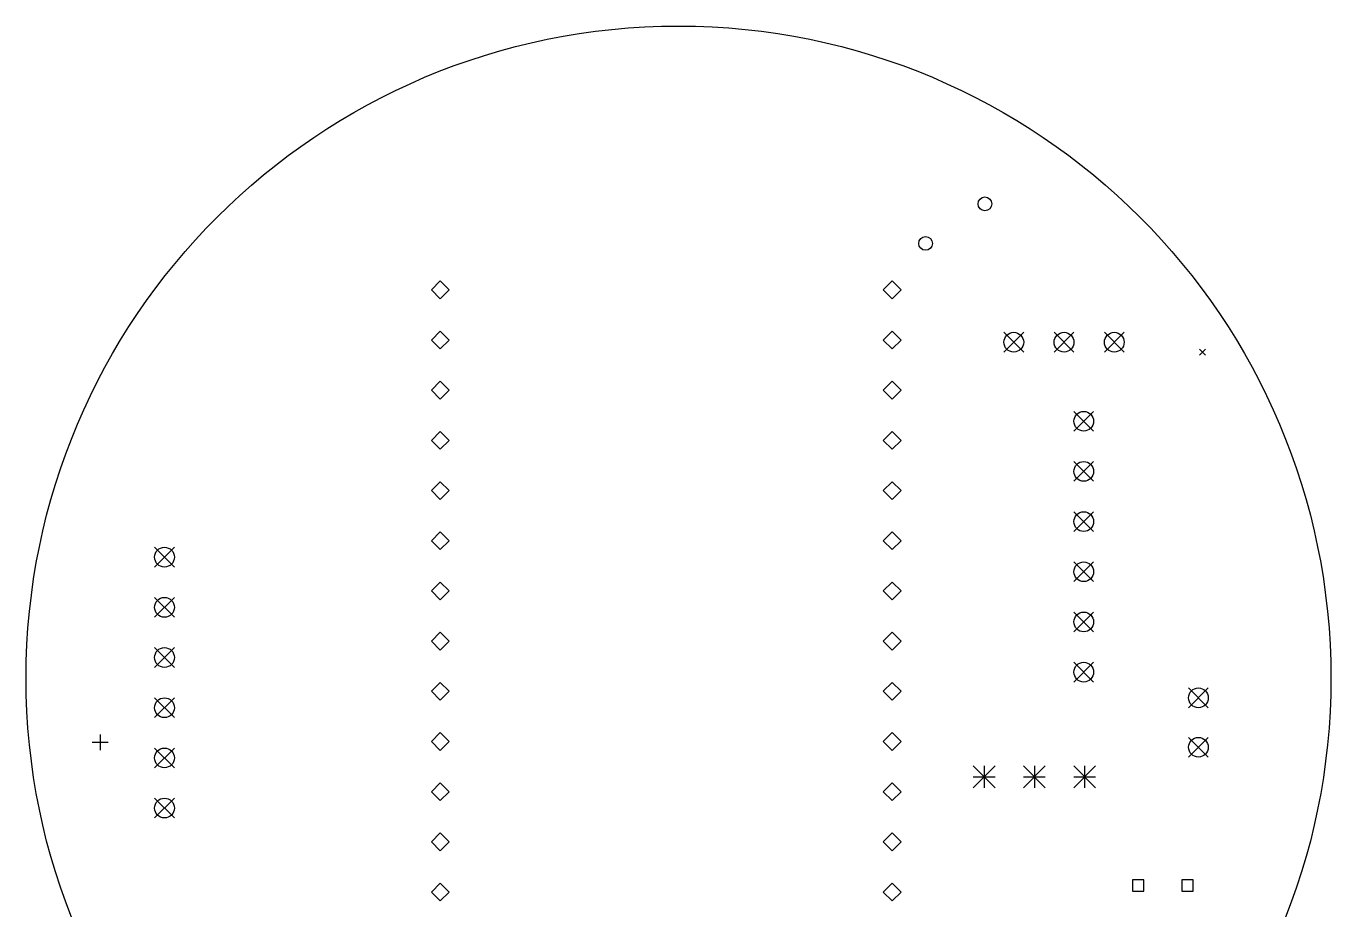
# Model space of a CAD drawing. Extents: x 155.4 to 222.5, y -126.9 to -37.
# Drawn here: x 156.5 to 222.5, y -81.7 to -37 of the extents above; entities that cross this region are included whole.
import ezdxf

# ---------------------------------------------------------------- set-up
doc = ezdxf.new("R2010")
doc.units = 0
doc.layers.add('BLACK', color=7, linetype='CONTINUOUS')

msp = doc.modelspace()

# ---------------------------------------------------------------- linework, layer by layer
at = {"layer": 'BLACK', "linetype": 'CONTINUOUS'}
for p, q in [((177.45, -49.9), (177, -50.35)), ((177.9, -50.35), (177.45, -49.9)), ((200.31, -49.9), (199.86, -50.35)), ((200.76, -50.35), (200.31, -49.9)), ((177, -50.35), (177.45, -50.8)), ((177.45, -50.8), (177.9, -50.35)), ((199.86, -50.35), (200.31, -50.8)), ((200.31, -50.8), (200.76, -50.35)), ((177.45, -52.44), (177, -52.89)), ((177.9, -52.89), (177.45, -52.44)), ((200.31, -52.44), (199.86, -52.89)), ((200.76, -52.89), (200.31, -52.44)), ((205.96, -52.5), (206.96, -53.5)), ((206.96, -52.5), (205.96, -53.5)), ((208.5, -52.5), (209.5, -53.5)), ((209.5, -52.5), (208.5, -53.5)), ((211.04, -52.5), (212.04, -53.5)), ((212.04, -52.5), (211.04, -53.5)), ((177, -52.89), (177.45, -53.34)), ((177.45, -53.34), (177.9, -52.89)), ((199.86, -52.89), (200.31, -53.34)), ((200.31, -53.34), (200.76, -52.89)), ((215.85, -53.35), (216.15, -53.65)), ((216.15, -53.35), (215.85, -53.65)), ((177.45, -54.98), (177, -55.43)), ((177, -55.43), (177.45, -55.88)), ((177.9, -55.43), (177.45, -54.98)), ((177.45, -55.88), (177.9, -55.43)), ((200.31, -54.98), (199.86, -55.43)), ((199.86, -55.43), (200.31, -55.88)), ((200.76, -55.43), (200.31, -54.98)), ((200.31, -55.88), (200.76, -55.43)), ((209.5, -56.5), (210.5, -57.5)), ((210.5, -56.5), (209.5, -57.5)), ((177.45, -57.52), (177, -57.97)), ((177, -57.97), (177.45, -58.42)), ((177.9, -57.97), (177.45, -57.52)), ((177.45, -58.42), (177.9, -57.97)), ((200.31, -57.52), (199.86, -57.97)), ((199.86, -57.97), (200.31, -58.42)), ((200.76, -57.97), (200.31, -57.52)), ((200.31, -58.42), (200.76, -57.97)), ((209.5, -59.04), (210.5, -60.04)), ((210.5, -59.04), (209.5, -60.04)), ((177.45, -60.06), (177, -60.51)), ((177.9, -60.51), (177.45, -60.06)), ((200.31, -60.06), (199.86, -60.51)), ((200.76, -60.51), (200.31, -60.06)), ((177, -60.51), (177.45, -60.96)), ((177.45, -60.96), (177.9, -60.51)), ((199.86, -60.51), (200.31, -60.96)), ((200.31, -60.96), (200.76, -60.51)), ((209.5, -61.58), (210.5, -62.58)), ((210.5, -61.58), (209.5, -62.58)), ((177.45, -62.6), (177, -63.05)), ((177.9, -63.05), (177.45, -62.6)), ((200.31, -62.6), (199.86, -63.05)), ((200.76, -63.05), (200.31, -62.6)), ((177, -63.05), (177.45, -63.5)), ((177.45, -63.5), (177.9, -63.05)), ((199.86, -63.05), (200.31, -63.5)), ((200.31, -63.5), (200.76, -63.05)), ((163, -63.38), (164, -64.38)), ((164, -63.38), (163, -64.38)), ((209.5, -64.12), (210.5, -65.12)), ((210.5, -64.12), (209.5, -65.12)), ((177.45, -65.14), (177, -65.59)), ((177.9, -65.59), (177.45, -65.14)), ((200.31, -65.14), (199.86, -65.59)), ((200.76, -65.59), (200.31, -65.14)), ((163, -65.92), (164, -66.92)), ((164, -65.92), (163, -66.92)), ((177, -65.59), (177.45, -66.04)), ((177.45, -66.04), (177.9, -65.59)), ((199.86, -65.59), (200.31, -66.04)), ((200.31, -66.04), (200.76, -65.59)), ((209.5, -66.66), (210.5, -67.66)), ((210.5, -66.66), (209.5, -67.66)), ((177.45, -67.68), (177, -68.13)), ((177.9, -68.13), (177.45, -67.68)), ((200.31, -67.68), (199.86, -68.13)), ((200.76, -68.13), (200.31, -67.68)), ((163, -68.46), (164, -69.46)), ((164, -68.46), (163, -69.46)), ((177, -68.13), (177.45, -68.58)), ((177.45, -68.58), (177.9, -68.13)), ((199.86, -68.13), (200.31, -68.58)), ((200.31, -68.58), (200.76, -68.13)), ((209.5, -69.2), (210.5, -70.2)), ((210.5, -69.2), (209.5, -70.2)), ((177.45, -70.22), (177, -70.67)), ((177.9, -70.67), (177.45, -70.22)), ((200.31, -70.22), (199.86, -70.67)), ((200.76, -70.67), (200.31, -70.22)), ((215.3, -70.5), (216.3, -71.5)), ((216.3, -70.5), (215.3, -71.5)), ((163, -71), (164, -72)), ((164, -71), (163, -72)), ((177, -70.67), (177.45, -71.12)), ((177.45, -71.12), (177.9, -70.67)), ((199.86, -70.67), (200.31, -71.12)), ((200.31, -71.12), (200.76, -70.67)), ((159.85, -73.25), (160.65, -73.25)), ((160.25, -72.85), (160.25, -73.65)), ((177.45, -72.76), (177, -73.21)), ((177, -73.21), (177.45, -73.66)), ((177.9, -73.21), (177.45, -72.76)), ((177.45, -73.66), (177.9, -73.21)), ((200.31, -72.76), (199.86, -73.21)), ((199.86, -73.21), (200.31, -73.66)), ((200.76, -73.21), (200.31, -72.76)), ((200.31, -73.66), (200.76, -73.21)), ((215.3, -73), (216.3, -74)), ((216.3, -73), (215.3, -74)), ((163, -73.54), (164, -74.54)), ((164, -73.54), (163, -74.54)), ((204.41, -74.45), (205.51, -75.55)), ((205.51, -74.45), (204.41, -75.55)), ((204.96, -74.45), (204.96, -75.55)), ((206.95, -74.45), (208.05, -75.55)), ((208.05, -74.45), (206.95, -75.55)), ((207.5, -74.45), (207.5, -75.55)), ((209.49, -74.45), (210.59, -75.55)), ((210.59, -74.45), (209.49, -75.55)), ((210.04, -74.45), (210.04, -75.55)), ((204.41, -75), (205.51, -75)), ((206.95, -75), (208.05, -75)), ((209.49, -75), (210.59, -75)), ((177.45, -75.3), (177, -75.75)), ((177, -75.75), (177.45, -76.2)), ((177.9, -75.75), (177.45, -75.3)), ((177.45, -76.2), (177.9, -75.75)), ((200.31, -75.3), (199.86, -75.75)), ((199.86, -75.75), (200.31, -76.2)), ((200.76, -75.75), (200.31, -75.3)), ((200.31, -76.2), (200.76, -75.75)), ((163, -76.08), (164, -77.08)), ((164, -76.08), (163, -77.08)), ((177.45, -77.84), (177, -78.29)), ((177.9, -78.29), (177.45, -77.84)), ((200.31, -77.84), (199.86, -78.29)), ((200.76, -78.29), (200.31, -77.84)), ((177, -78.29), (177.45, -78.74)), ((177.45, -78.74), (177.9, -78.29)), ((199.86, -78.29), (200.31, -78.74)), ((200.31, -78.74), (200.76, -78.29)), ((177.45, -80.38), (177, -80.83)), ((177.9, -80.83), (177.45, -80.38)), ((200.31, -80.38), (199.86, -80.83)), ((200.76, -80.83), (200.31, -80.38)), ((213.032845, -80.217155), (212.467155, -80.217155)), ((212.467155, -80.217155), (212.467155, -80.782845)), ((213.032845, -80.782845), (213.032845, -80.217155)), ((215.532845, -80.217155), (214.967155, -80.217155)), ((214.967155, -80.217155), (214.967155, -80.782845)), ((215.532845, -80.782845), (215.532845, -80.217155)), ((177, -80.83), (177.45, -81.28)), ((177.45, -81.28), (177.9, -80.83)), ((199.86, -80.83), (200.31, -81.28)), ((200.31, -81.28), (200.76, -80.83)), ((212.467155, -80.782845), (213.032845, -80.782845)), ((214.967155, -80.782845), (215.532845, -80.782845))]:
    msp.add_line(p, q, dxfattribs=at)
at = {"layer": 'BLACK'}
for centre, radius in [((189.5, -70), 33), ((205, -46), 0.35), ((202, -48), 0.35), ((206.46, -53), 0.5), ((209, -53), 0.5), ((211.54, -53), 0.5), ((210, -57), 0.5), ((210, -59.54), 0.5), ((210, -62.08), 0.5), ((163.5, -63.88), 0.5), ((210, -64.62), 0.5), ((163.5, -66.42), 0.5), ((210, -67.16), 0.5), ((163.5, -68.96), 0.5), ((210, -69.7), 0.5), ((215.8, -71), 0.5), ((163.5, -71.5), 0.5), ((215.8, -73.5), 0.5), ((163.5, -74.04), 0.5), ((163.5, -76.58), 0.5)]:
    msp.add_circle(centre, radius, dxfattribs=at)

doc.saveas('drawing.dxf')
